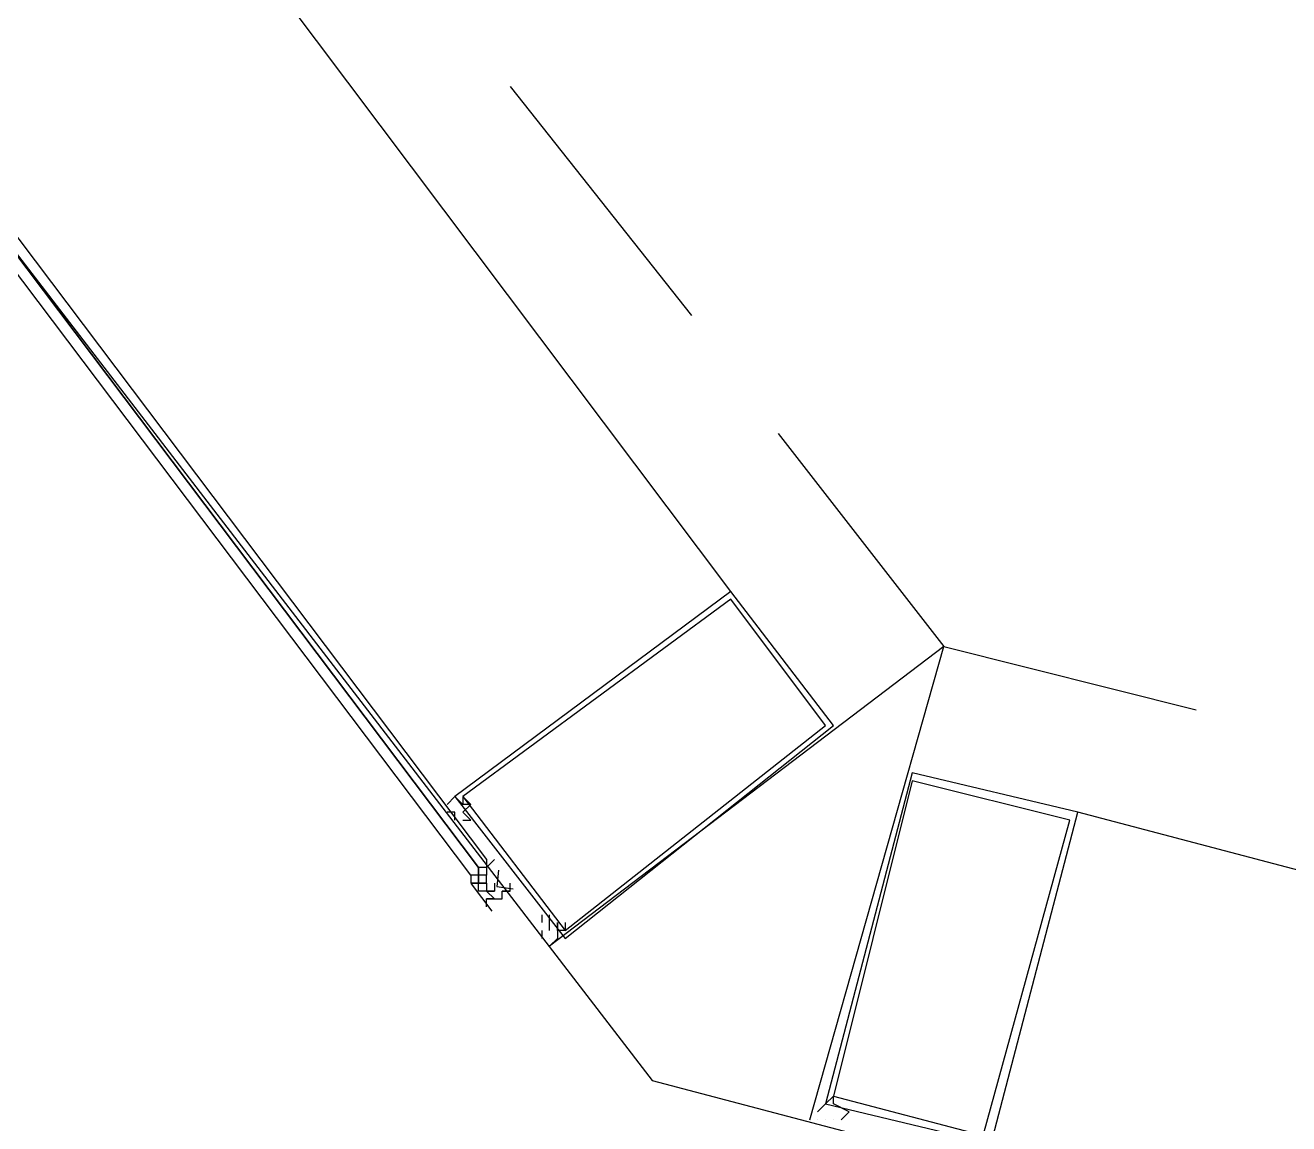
# Model space of a CAD drawing. Header units: feet. Extents: x -84 to 198, y -22 to 181.
# Drawn here: x 26.98 to 29.117, y 21.544 to 23.402 of the extents above; entities that cross this region are included whole.
import ezdxf

# ---------------------------------------------------------------- set-up
doc = ezdxf.new("R2010")
doc.units = ezdxf.units.FT
doc.layers.add('A-LINEA', color=7, linetype='CONTINUOUS')

msp = doc.modelspace()

# ---------------------------------------------------------------- linework, layer by layer
at = {"layer": 'A-LINEA'}
for p, q in [((28.1733, 22.4444), (25.9467, 25.4044)), ((28.1733, 22.4444), (25.9467, 25.4044)), ((27.8, 23.2978), (28.1067, 22.9111)), ((27.8, 23.2978), (28.1067, 22.9111)), ((27.7067, 22.0578), (27.7067, 22.0578)), ((27.7067, 22.0578), (27.7067, 22.0578)), ((32.3467, 21.1244), (28.76, 22.0711)), ((32.3467, 21.1244), (28.76, 22.0711)), ((27.7733, 21.9911), (27.7733, 21.9911)), ((27.7733, 21.9911), (27.7733, 21.9911)), ((27.7467, 21.9778), (27.7467, 21.9644)), ((27.7467, 21.9778), (27.7467, 21.9778)), ((27.7467, 21.9778), (27.7467, 21.9778)), ((27.7467, 21.9778), (27.7467, 21.9778)), ((27.7467, 21.9778), (27.7467, 21.9778)), ((27.7467, 21.9644), (27.7467, 21.9778)), ((27.7467, 21.9778), (27.7467, 21.9778)), ((27.7467, 21.9778), (27.7467, 21.9778)), ((27.7467, 21.9778), (27.7467, 21.9644)), ((27.7467, 21.9778), (27.7467, 21.9778)), ((27.7467, 21.9778), (27.7467, 21.9778)), ((27.7467, 21.9778), (27.7467, 21.9778)), ((27.7467, 21.9778), (27.7467, 21.9778)), ((27.7467, 21.9644), (27.7467, 21.9778)), ((27.7467, 21.9778), (27.7467, 21.9778)), ((27.7467, 21.9778), (27.7467, 21.9778)), ((27.76, 21.9778), (27.76, 21.9644)), ((27.76, 21.9778), (27.76, 21.9778)), ((27.76, 21.9778), (27.76, 21.9778)), ((27.76, 21.9778), (27.76, 21.9778)), ((27.76, 21.9778), (27.76, 21.9778)), ((27.76, 21.9778), (27.76, 21.9778)), ((27.76, 21.9778), (27.76, 21.9778)), ((27.76, 21.9778), (27.76, 21.9778)), ((27.76, 21.9778), (27.76, 21.9778)), ((27.76, 21.9778), (27.76, 21.9778)), ((27.76, 21.9778), (27.76, 21.9778)), ((27.76, 21.9778), (27.76, 21.9778)), ((27.76, 21.9778), (27.76, 21.9778)), ((27.76, 21.9778), (27.76, 21.9778)), ((27.76, 21.9778), (27.76, 21.9778)), ((27.76, 21.9778), (27.76, 21.9778)), ((27.76, 21.9778), (27.76, 21.9778)), ((27.76, 21.9778), (27.76, 21.9778)), ((27.76, 21.9778), (27.76, 21.9644)), ((27.76, 21.9778), (27.76, 21.9778)), ((27.76, 21.9778), (27.76, 21.9778)), ((27.76, 21.9778), (27.76, 21.9778)), ((27.76, 21.9778), (27.76, 21.9778)), ((27.76, 21.9778), (27.76, 21.9778)), ((27.76, 21.9778), (27.76, 21.9778)), ((27.76, 21.9778), (27.76, 21.9778)), ((27.76, 21.9778), (27.76, 21.9778)), ((27.76, 21.9778), (27.76, 21.9778)), ((27.76, 21.9778), (27.76, 21.9778)), ((27.76, 21.9778), (27.76, 21.9778)), ((27.76, 21.9778), (27.76, 21.9778)), ((27.76, 21.9778), (27.76, 21.9778)), ((27.76, 21.9778), (27.76, 21.9778)), ((27.76, 21.9778), (27.76, 21.9778)), ((27.76, 21.9778), (27.76, 21.9778)), ((27.76, 21.9778), (27.76, 21.9778)), ((27.7333, 21.9644), (27.7333, 21.9644)), ((27.7333, 21.9644), (27.7333, 21.9511)), ((27.7333, 21.9644), (27.7333, 21.9644)), ((27.7333, 21.9644), (27.7333, 21.9511)), ((27.7333, 21.9511), (27.7333, 21.9511)), ((27.7333, 21.9511), (27.7333, 21.9511)), ((27.7333, 21.9511), (27.7333, 21.9511)), ((27.7333, 21.9511), (27.7333, 21.9511)), ((27.7333, 21.9511), (27.7333, 21.9511)), ((27.7333, 21.9511), (27.7333, 21.9511)), ((27.7333, 21.9511), (27.7333, 21.9511)), ((27.7467, 21.9511), (27.7333, 21.9511)), ((27.7333, 21.9511), (27.7333, 21.9511)), ((27.7467, 21.9511), (27.7333, 21.9511)), ((27.7333, 21.9511), (27.7333, 21.9511)), ((27.7333, 21.9511), (27.7333, 21.9511)), ((27.7333, 21.9511), (27.7333, 21.9511)), ((27.7333, 21.9511), (27.7333, 21.9511)), ((27.7333, 21.9511), (27.7333, 21.9511)), ((27.7333, 21.9511), (27.7333, 21.9511)), ((27.7333, 21.9511), (27.7333, 21.9511)), ((27.7467, 21.9511), (27.7333, 21.9511)), ((27.7333, 21.9511), (27.7333, 21.9511)), ((27.7467, 21.9511), (27.7333, 21.9511)), ((27.7694, 21.9037), (27.7345, 21.9501)), ((27.7694, 21.9037), (27.7345, 21.9501)), ((27.76, 21.9644), (27.7467, 21.9644)), ((27.7467, 21.9644), (27.7467, 21.9644)), ((27.7467, 21.9644), (27.7467, 21.9644)), ((27.7467, 21.9644), (27.7467, 21.9644)), ((27.7467, 21.9644), (27.7467, 21.9644)), ((27.7467, 21.9644), (27.7467, 21.9644)), ((27.7467, 21.9644), (27.7467, 21.9644)), ((27.7467, 21.9644), (27.7467, 21.9644)), ((27.7467, 21.9644), (27.7467, 21.9644)), ((27.7467, 21.9644), (27.7467, 21.9644)), ((27.7467, 21.9644), (27.7467, 21.9644)), ((27.7467, 21.9644), (27.7467, 21.9511)), ((27.7467, 21.9644), (27.7467, 21.9644)), ((27.7467, 21.9644), (27.7467, 21.9644)), ((27.7467, 21.9644), (27.7467, 21.9644)), ((27.7467, 21.9644), (27.7467, 21.9644)), ((27.7467, 21.9644), (27.7467, 21.9644)), ((27.7467, 21.9511), (27.7467, 21.9644)), ((27.7467, 21.9644), (27.7467, 21.9644)), ((27.7467, 21.9644), (27.7467, 21.9644)), ((27.7467, 21.9644), (27.7467, 21.9644)), ((27.7467, 21.9644), (27.7467, 21.9644)), ((27.7467, 21.9644), (27.7467, 21.9644)), ((27.7467, 21.9644), (27.7467, 21.9644)), ((27.7467, 21.9644), (27.7467, 21.9644)), ((27.7467, 21.9644), (27.7467, 21.9644)), ((27.7467, 21.9644), (27.7467, 21.9644)), ((27.7467, 21.9644), (27.7467, 21.9644)), ((27.76, 21.9644), (27.7467, 21.9644)), ((27.7467, 21.9644), (27.7467, 21.9644)), ((27.7467, 21.9644), (27.7467, 21.9644)), ((27.7467, 21.9644), (27.7467, 21.9644)), ((27.7467, 21.9644), (27.7467, 21.9644)), ((27.7467, 21.9644), (27.7467, 21.9644)), ((27.7467, 21.9644), (27.7467, 21.9644)), ((27.7467, 21.9644), (27.7467, 21.9644)), ((27.7467, 21.9644), (27.7467, 21.9644)), ((27.7467, 21.9644), (27.7467, 21.9644)), ((27.7467, 21.9644), (27.7467, 21.9644)), ((27.7467, 21.9644), (27.7467, 21.9511)), ((27.7467, 21.9644), (27.7467, 21.9644)), ((27.7467, 21.9644), (27.7467, 21.9644)), ((27.7467, 21.9644), (27.7467, 21.9644)), ((27.7467, 21.9644), (27.7467, 21.9644)), ((27.7467, 21.9644), (27.7467, 21.9644)), ((27.7467, 21.9511), (27.7467, 21.9644)), ((27.7467, 21.9644), (27.7467, 21.9644)), ((27.7467, 21.9644), (27.7467, 21.9644)), ((27.7467, 21.9644), (27.7467, 21.9644)), ((27.7467, 21.9644), (27.7467, 21.9644)), ((27.7467, 21.9644), (27.7467, 21.9644)), ((27.7467, 21.9644), (27.7467, 21.9644)), ((27.7467, 21.9644), (27.7467, 21.9644)), ((27.7467, 21.9644), (27.7467, 21.9644)), ((27.7467, 21.9644), (27.7467, 21.9644)), ((27.7467, 21.9644), (27.7467, 21.9644)), ((27.7467, 21.9511), (27.7467, 21.9511)), ((27.7467, 21.9511), (27.7467, 21.9511)), ((27.7467, 21.9511), (27.7467, 21.9511)), ((27.7467, 21.9511), (27.7467, 21.9511)), ((27.7467, 21.9511), (27.7467, 21.9511)), ((27.7467, 21.9511), (27.7467, 21.9511)), ((27.7467, 21.9511), (27.7467, 21.9511)), ((27.7467, 21.9511), (27.7467, 21.9511)), ((27.7467, 21.9511), (27.7467, 21.9511)), ((27.7467, 21.9511), (27.7467, 21.9511)), ((27.7467, 21.9511), (27.7467, 21.9511)), ((27.7467, 21.9511), (27.7467, 21.9511)), ((27.7467, 21.9511), (27.7467, 21.9511)), ((27.7467, 21.9511), (27.7467, 21.9511)), ((27.7467, 21.9511), (27.7467, 21.9511)), ((27.7467, 21.9511), (27.7467, 21.9511)), ((27.7467, 21.9511), (27.7467, 21.9511)), ((27.7467, 21.9378), (27.7467, 21.9511)), ((27.7467, 21.9511), (27.7467, 21.9511)), ((27.7467, 21.9511), (27.7467, 21.9511)), ((27.7467, 21.9511), (27.7467, 21.9511)), ((27.7467, 21.9511), (27.7467, 21.9511)), ((27.7467, 21.9511), (27.7467, 21.9511)), ((27.7467, 21.9511), (27.7467, 21.9511)), ((27.7467, 21.9511), (27.76, 21.9511)), ((27.7467, 21.9511), (27.7467, 21.9511)), ((27.7467, 21.9511), (27.7467, 21.9511)), ((27.7467, 21.9511), (27.7467, 21.9511)), ((27.7467, 21.9511), (27.7467, 21.9511)), ((27.76, 21.9511), (27.7467, 21.9511)), ((27.7467, 21.9511), (27.7467, 21.9511)), ((27.7467, 21.9511), (27.7467, 21.9511)), ((27.7467, 21.9511), (27.7467, 21.9511)), ((27.7467, 21.9511), (27.7467, 21.9511)), ((27.7467, 21.9511), (27.7467, 21.9511)), ((27.7467, 21.9511), (27.7467, 21.9511)), ((27.7467, 21.9511), (27.7467, 21.9511)), ((27.7467, 21.9511), (27.7467, 21.9511)), ((27.7467, 21.9511), (27.7467, 21.9511)), ((27.7467, 21.9511), (27.7467, 21.9511)), ((27.7467, 21.9511), (27.7467, 21.9511)), ((27.7467, 21.9511), (27.7467, 21.9511)), ((27.7467, 21.9511), (27.7467, 21.9511)), ((27.7467, 21.9511), (27.7467, 21.9511)), ((27.7467, 21.9511), (27.7467, 21.9511)), ((27.7467, 21.9511), (27.7467, 21.9511)), ((27.7467, 21.9511), (27.7467, 21.9511)), ((27.7467, 21.9378), (27.7467, 21.9511)), ((27.7467, 21.9511), (27.7467, 21.9511)), ((27.7467, 21.9511), (27.7467, 21.9511)), ((27.7467, 21.9511), (27.7467, 21.9511)), ((27.7467, 21.9511), (27.7467, 21.9511)), ((27.7467, 21.9511), (27.7467, 21.9511)), ((27.7467, 21.9511), (27.7467, 21.9511)), ((27.7467, 21.9511), (27.76, 21.9511)), ((27.7467, 21.9511), (27.7467, 21.9511)), ((27.7467, 21.9511), (27.7467, 21.9511)), ((27.7467, 21.9511), (27.7467, 21.9511)), ((27.7467, 21.9511), (27.7467, 21.9511)), ((27.76, 21.9511), (27.7467, 21.9511)), ((27.76, 21.9644), (27.76, 21.9644)), ((27.76, 21.9644), (27.76, 21.9644)), ((27.76, 21.9644), (27.76, 21.9644)), ((27.76, 21.9644), (27.76, 21.9644)), ((27.76, 21.9644), (27.76, 21.9644)), ((27.76, 21.9644), (27.76, 21.9644)), ((27.76, 21.9644), (27.76, 21.9644)), ((27.76, 21.9644), (27.76, 21.9644)), ((27.76, 21.9644), (27.76, 21.9644)), ((27.76, 21.9644), (27.76, 21.9644)), ((27.76, 21.9644), (27.76, 21.9644)), ((27.76, 21.9644), (27.76, 21.9644)), ((27.76, 21.9644), (27.76, 21.9644)), ((27.76, 21.9644), (27.76, 21.9644)), ((27.76, 21.9644), (27.76, 21.9644)), ((27.76, 21.9644), (27.76, 21.9644)), ((27.76, 21.9644), (27.76, 21.9644)), ((27.76, 21.9644), (27.76, 21.9644)), ((27.76, 21.9644), (27.76, 21.9644)), ((27.76, 21.9644), (27.76, 21.9644)), ((27.76, 21.9644), (27.76, 21.9644)), ((27.76, 21.9644), (27.76, 21.9644)), ((27.76, 21.9644), (27.76, 21.9644)), ((27.76, 21.9644), (27.76, 21.9644)), ((27.76, 21.9511), (27.76, 21.9644)), ((27.76, 21.9644), (27.76, 21.9644)), ((27.76, 21.9644), (27.76, 21.9644)), ((27.76, 21.9644), (27.76, 21.9644)), ((27.76, 21.9644), (27.76, 21.9644)), ((27.76, 21.9644), (27.76, 21.9644)), ((27.76, 21.9644), (27.76, 21.9644)), ((27.76, 21.9644), (27.76, 21.9644)), ((27.76, 21.9644), (27.76, 21.9644)), ((27.76, 21.9644), (27.76, 21.9644)), ((27.76, 21.9644), (27.76, 21.9644)), ((27.76, 21.9644), (27.76, 21.9644)), ((27.76, 21.9644), (27.76, 21.9644)), ((27.76, 21.9644), (27.76, 21.9644)), ((27.76, 21.9644), (27.76, 21.9644)), ((27.76, 21.9644), (27.76, 21.9644)), ((27.76, 21.9644), (27.76, 21.9644)), ((27.76, 21.9644), (27.76, 21.9644)), ((27.76, 21.9644), (27.76, 21.9644)), ((27.76, 21.9644), (27.76, 21.9644)), ((27.76, 21.9644), (27.76, 21.9644)), ((27.76, 21.9644), (27.76, 21.9644)), ((27.76, 21.9644), (27.76, 21.9644)), ((27.76, 21.9644), (27.76, 21.9644)), ((27.76, 21.9644), (27.76, 21.9644)), ((27.76, 21.9644), (27.76, 21.9644)), ((27.76, 21.9511), (27.76, 21.9644)), ((27.76, 21.9644), (27.76, 21.9644)), ((27.76, 21.9511), (27.76, 21.9511)), ((27.76, 21.9511), (27.76, 21.9511)), ((27.76, 21.9511), (27.76, 21.9511)), ((27.76, 21.9511), (27.76, 21.9511)), ((27.76, 21.9511), (27.76, 21.9511)), ((27.76, 21.9511), (27.76, 21.9511)), ((27.76, 21.9511), (27.76, 21.9511)), ((27.76, 21.9511), (27.76, 21.9511)), ((27.76, 21.9511), (27.76, 21.9511)), ((27.76, 21.9511), (27.76, 21.9511)), ((27.76, 21.9511), (27.76, 21.9511)), ((27.76, 21.9511), (27.76, 21.9511)), ((27.76, 21.9511), (27.76, 21.9511)), ((27.76, 21.9511), (27.76, 21.9378)), ((27.76, 21.9511), (27.76, 21.9378)), ((27.76, 21.9511), (27.76, 21.9511)), ((27.76, 21.9511), (27.76, 21.9511)), ((27.76, 21.9511), (27.76, 21.9511)), ((27.76, 21.9511), (27.76, 21.9511)), ((27.76, 21.9511), (27.76, 21.9511)), ((27.76, 21.9511), (27.76, 21.9511)), ((27.76, 21.9511), (27.76, 21.9511)), ((27.76, 21.9511), (27.76, 21.9378)), ((27.76, 21.9511), (27.76, 21.9511)), ((27.76, 21.9511), (27.76, 21.9511)), ((27.76, 21.9511), (27.76, 21.9511)), ((27.76, 21.9511), (27.76, 21.9511)), ((27.76, 21.9511), (27.76, 21.9511)), ((27.76, 21.9511), (27.76, 21.9511)), ((27.76, 21.9511), (27.76, 21.9511)), ((27.76, 21.9511), (27.76, 21.9511)), ((27.76, 21.9511), (27.76, 21.9511)), ((27.76, 21.9511), (27.76, 21.9511)), ((27.76, 21.9511), (27.76, 21.9511)), ((27.76, 21.9511), (27.76, 21.9511)), ((27.76, 21.9511), (27.76, 21.9511)), ((27.76, 21.9511), (27.76, 21.9511)), ((27.76, 21.9511), (27.76, 21.9511)), ((27.76, 21.9511), (27.76, 21.9511)), ((27.76, 21.9511), (27.76, 21.9511)), ((27.76, 21.9511), (27.76, 21.9511)), ((27.76, 21.9511), (27.76, 21.9511)), ((27.76, 21.9511), (27.76, 21.9511)), ((27.76, 21.9511), (27.76, 21.9511)), ((27.76, 21.9511), (27.76, 21.9378)), ((27.76, 21.9511), (27.76, 21.9378)), ((27.76, 21.9511), (27.76, 21.9511)), ((27.76, 21.9511), (27.76, 21.9511)), ((27.76, 21.9511), (27.76, 21.9511)), ((27.76, 21.9511), (27.76, 21.9511)), ((27.76, 21.9511), (27.76, 21.9511)), ((27.76, 21.9511), (27.76, 21.9511)), ((27.76, 21.9511), (27.76, 21.9511)), ((27.76, 21.9511), (27.76, 21.9378)), ((27.76, 21.9511), (27.76, 21.9511)), ((27.76, 21.9511), (27.76, 21.9511)), ((27.76, 21.9511), (27.76, 21.9511)), ((27.76, 21.9511), (27.76, 21.9511)), ((27.76, 21.9511), (27.76, 21.9511)), ((27.76, 21.9511), (27.76, 21.9511)), ((27.76, 21.9511), (27.76, 21.9511)), ((27.76, 21.9511), (27.76, 21.9511)), ((27.7733, 21.9511), (27.7733, 21.9511)), ((27.7733, 21.9511), (27.7733, 21.9511)), ((27.7733, 21.9511), (27.7733, 21.9511)), ((27.7733, 21.9511), (27.7733, 21.9511)), ((27.7733, 21.9511), (27.7733, 21.9511)), ((27.7733, 21.9511), (27.7733, 21.9511)), ((27.7733, 21.9511), (27.7733, 21.9378)), ((27.7733, 21.9511), (27.7733, 21.9378)), ((27.7733, 21.9511), (27.7733, 21.9511)), ((27.7733, 21.9511), (27.7733, 21.9378)), ((27.7733, 21.9511), (27.7733, 21.9378)), ((27.7733, 21.9511), (27.7733, 21.9511)), ((27.7733, 21.9511), (27.7733, 21.9511)), ((27.7733, 21.9511), (27.7733, 21.9511)), ((27.7733, 21.9511), (27.7733, 21.9511)), ((27.7733, 21.9511), (27.7733, 21.9511)), ((27.7733, 21.9511), (27.7733, 21.9511)), ((27.7733, 21.9511), (27.7733, 21.9378)), ((27.7733, 21.9511), (27.7733, 21.9378)), ((27.7733, 21.9511), (27.7733, 21.9511)), ((27.7733, 21.9511), (27.7733, 21.9378)), ((27.7733, 21.9511), (27.7733, 21.9378)), ((27.8, 21.9511), (27.8, 21.9511)), ((27.8, 21.9511), (27.8, 21.9511)), ((27.8, 21.9511), (27.8, 21.9511)), ((27.8, 21.9511), (27.8, 21.9511)), ((27.7467, 21.9378), (27.7467, 21.9378)), ((27.7467, 21.9378), (27.7467, 21.9378)), ((27.7467, 21.9378), (27.7467, 21.9378)), ((27.7467, 21.9378), (27.7467, 21.9378)), ((27.7467, 21.9378), (27.7467, 21.9378)), ((27.7467, 21.9378), (27.7467, 21.9378)), ((27.7467, 21.9378), (27.7467, 21.9378)), ((27.76, 21.9378), (27.7467, 21.9378)), ((27.7467, 21.9378), (27.7467, 21.9378)), ((27.7467, 21.9378), (27.7467, 21.9378)), ((27.7467, 21.9378), (27.7467, 21.9378)), ((27.7467, 21.9378), (27.7467, 21.9378)), ((27.7467, 21.9378), (27.7467, 21.9378)), ((27.7467, 21.9378), (27.7467, 21.9378)), ((27.7467, 21.9378), (27.7467, 21.9378)), ((27.7467, 21.9378), (27.7467, 21.9378)), ((27.7467, 21.9378), (27.7467, 21.9378)), ((27.76, 21.9378), (27.7467, 21.9378)), ((27.7467, 21.9378), (27.7467, 21.9378)), ((27.7467, 21.9378), (27.7467, 21.9378)), ((27.76, 21.9378), (27.76, 21.9378)), ((27.76, 21.9378), (27.76, 21.9378)), ((27.76, 21.9378), (27.7733, 21.9378)), ((27.76, 21.9378), (27.76, 21.9378)), ((27.76, 21.9378), (27.76, 21.9378)), ((27.76, 21.9378), (27.76, 21.9378)), ((27.76, 21.9378), (27.76, 21.9378)), ((27.76, 21.9378), (27.76, 21.9378)), ((27.76, 21.9378), (27.76, 21.9378)), ((27.76, 21.9378), (27.76, 21.9378)), ((27.76, 21.9378), (27.76, 21.9378)), ((27.76, 21.9378), (27.76, 21.9378)), ((27.76, 21.9378), (27.76, 21.9378)), ((27.76, 21.9378), (27.76, 21.9378)), ((27.76, 21.9378), (27.76, 21.9378)), ((27.76, 21.9378), (27.76, 21.9378)), ((27.76, 21.9378), (27.76, 21.9378)), ((27.76, 21.9378), (27.76, 21.9378)), ((27.76, 21.9378), (27.76, 21.9378)), ((27.76, 21.9378), (27.76, 21.9378)), ((27.76, 21.9378), (27.7733, 21.9378)), ((27.76, 21.9378), (27.7733, 21.9378)), ((27.76, 21.9378), (27.7733, 21.9378)), ((27.76, 21.9378), (27.76, 21.9378)), ((27.7733, 21.9244), (27.76, 21.9378)), ((27.7733, 21.9244), (27.76, 21.9378)), ((27.76, 21.9378), (27.76, 21.9378)), ((27.76, 21.9378), (27.76, 21.9378)), ((27.76, 21.9378), (27.7733, 21.9378)), ((27.76, 21.9378), (27.76, 21.9378)), ((27.76, 21.9378), (27.76, 21.9378)), ((27.76, 21.9378), (27.76, 21.9378)), ((27.76, 21.9378), (27.76, 21.9378)), ((27.76, 21.9378), (27.76, 21.9378)), ((27.76, 21.9378), (27.76, 21.9378)), ((27.76, 21.9378), (27.76, 21.9378)), ((27.76, 21.9378), (27.76, 21.9378)), ((27.76, 21.9378), (27.76, 21.9378)), ((27.76, 21.9378), (27.76, 21.9378)), ((27.76, 21.9378), (27.76, 21.9378)), ((27.76, 21.9378), (27.76, 21.9378)), ((27.76, 21.9378), (27.76, 21.9378)), ((27.76, 21.9378), (27.76, 21.9378)), ((27.76, 21.9378), (27.76, 21.9378)), ((27.76, 21.9378), (27.76, 21.9378)), ((27.76, 21.9378), (27.76, 21.9378)), ((27.76, 21.9378), (27.7733, 21.9378)), ((27.76, 21.9378), (27.7733, 21.9378)), ((27.76, 21.9378), (27.7733, 21.9378)), ((27.76, 21.9378), (27.76, 21.9378)), ((27.7733, 21.9244), (27.76, 21.9378)), ((27.7733, 21.9244), (27.76, 21.9378)), ((27.7733, 21.9244), (27.76, 21.9244)), ((27.76, 21.9244), (27.76, 21.9244)), ((27.76, 21.9244), (27.76, 21.9244)), ((27.76, 21.9244), (27.76, 21.9244)), ((27.76, 21.9244), (27.76, 21.9244)), ((27.76, 21.9244), (27.76, 21.9244)), ((27.76, 21.9244), (27.76, 21.9244)), ((27.76, 21.9244), (27.76, 21.9244)), ((27.76, 21.9244), (27.76, 21.9244)), ((27.76, 21.9244), (27.76, 21.9244)), ((27.76, 21.9244), (27.76, 21.9244)), ((27.76, 21.9244), (27.76, 21.9244)), ((27.76, 21.9244), (27.76, 21.9244)), ((27.76, 21.9244), (27.76, 21.9244)), ((27.76, 21.9244), (27.76, 21.9244)), ((27.76, 21.9244), (27.76, 21.9244)), ((27.76, 21.9244), (27.76, 21.9244)), ((27.76, 21.9111), (27.76, 21.9244)), ((27.7733, 21.9244), (27.76, 21.9244)), ((27.76, 21.9244), (27.76, 21.9244)), ((27.76, 21.9244), (27.76, 21.9244)), ((27.76, 21.9244), (27.76, 21.9244)), ((27.76, 21.9244), (27.76, 21.9244)), ((27.76, 21.9244), (27.76, 21.9244)), ((27.76, 21.9244), (27.76, 21.9244)), ((27.76, 21.9244), (27.76, 21.9244)), ((27.76, 21.9244), (27.76, 21.9244)), ((27.76, 21.9244), (27.76, 21.9244)), ((27.76, 21.9244), (27.76, 21.9244)), ((27.76, 21.9244), (27.76, 21.9244)), ((27.76, 21.9244), (27.76, 21.9244)), ((27.76, 21.9244), (27.76, 21.9244)), ((27.76, 21.9244), (27.76, 21.9244)), ((27.76, 21.9244), (27.76, 21.9244)), ((27.76, 21.9244), (27.76, 21.9244)), ((27.76, 21.9111), (27.76, 21.9244)), ((27.7733, 21.9378), (27.7733, 21.9378)), ((27.7733, 21.9378), (27.7733, 21.9378)), ((27.7733, 21.9378), (27.7733, 21.9378)), ((27.7733, 21.9378), (27.7733, 21.9378)), ((27.7733, 21.9378), (27.7733, 21.9378)), ((27.7733, 21.9378), (27.7733, 21.9378)), ((27.7733, 21.9378), (27.7733, 21.9378)), ((27.7733, 21.9378), (27.7733, 21.9378)), ((27.7733, 21.9378), (27.7733, 21.9378)), ((27.7733, 21.9378), (27.7733, 21.9378)), ((27.7733, 21.9378), (27.7733, 21.9378)), ((27.7733, 21.9378), (27.7733, 21.9378)), ((27.7733, 21.9378), (27.7733, 21.9378)), ((27.7733, 21.9378), (27.7733, 21.9378)), ((27.7733, 21.9378), (27.7733, 21.9378)), ((27.7733, 21.9378), (27.7733, 21.9378)), ((27.7733, 21.9378), (27.7733, 21.9378)), ((27.7733, 21.9378), (27.7733, 21.9378)), ((27.7733, 21.9378), (27.7733, 21.9378)), ((27.7733, 21.9378), (27.7733, 21.9378)), ((27.7733, 21.9378), (27.7733, 21.9378)), ((27.7733, 21.9378), (27.7733, 21.9378)), ((27.7733, 21.9378), (27.7733, 21.9378)), ((27.7733, 21.9378), (27.7733, 21.9378)), ((27.7733, 21.9378), (27.7733, 21.9378)), ((27.7733, 21.9378), (27.7733, 21.9378)), ((27.7733, 21.9378), (27.7733, 21.9378)), ((27.7733, 21.9378), (27.7733, 21.9378)), ((27.7733, 21.9378), (27.7733, 21.9378)), ((27.7733, 21.9378), (27.7733, 21.9378)), ((27.7733, 21.9378), (27.7733, 21.9378)), ((27.7733, 21.9378), (27.7733, 21.9378)), ((27.7733, 21.9378), (27.7733, 21.9378)), ((27.7733, 21.9378), (27.7733, 21.9378)), ((27.7733, 21.9378), (27.7733, 21.9378)), ((27.7733, 21.9378), (27.7733, 21.9378)), ((27.7733, 21.9378), (27.7733, 21.9378)), ((27.7733, 21.9378), (27.7733, 21.9378)), ((27.7733, 21.9378), (27.7733, 21.9378)), ((27.7733, 21.9378), (27.7733, 21.9378)), ((27.7733, 21.9378), (27.7733, 21.9378)), ((27.7733, 21.9378), (27.7733, 21.9378)), ((27.7733, 21.9378), (27.7733, 21.9378)), ((27.7733, 21.9378), (27.7733, 21.9378)), ((27.7733, 21.9244), (27.7733, 21.9244)), ((27.7733, 21.9244), (27.7733, 21.9244)), ((27.7733, 21.9244), (27.7733, 21.9244)), ((27.7733, 21.9244), (27.7733, 21.9244)), ((27.7733, 21.9244), (27.7733, 21.9244)), ((27.7733, 21.9244), (27.7733, 21.9244)), ((27.7733, 21.9244), (27.7733, 21.9244)), ((27.7733, 21.9244), (27.7733, 21.9244)), ((27.7733, 21.9244), (27.7733, 21.9244)), ((27.7733, 21.9244), (27.7733, 21.9244)), ((27.7733, 21.9244), (27.7733, 21.9244)), ((27.7733, 21.9244), (27.7733, 21.9244)), ((27.7733, 21.9244), (27.7733, 21.9244)), ((27.7733, 21.9244), (27.7733, 21.9244)), ((27.7733, 21.9244), (27.7733, 21.9244)), ((27.7733, 21.9244), (27.7733, 21.9244)), ((27.7733, 21.9244), (27.7733, 21.9244)), ((27.7733, 21.9244), (27.7733, 21.9244)), ((27.7733, 21.9244), (27.7733, 21.9244)), ((27.7733, 21.9244), (27.7733, 21.9244)), ((27.7733, 21.9244), (27.7733, 21.9244)), ((27.7733, 21.9244), (27.7733, 21.9244)), ((27.7733, 21.9244), (27.7733, 21.9244)), ((27.7733, 21.9244), (27.7733, 21.9244)), ((27.7733, 21.9244), (27.7733, 21.9244)), ((27.7733, 21.9244), (27.7733, 21.9244)), ((27.7733, 21.9244), (27.7733, 21.9244)), ((27.7733, 21.9244), (27.7733, 21.9244)), ((27.7733, 21.9244), (27.7733, 21.9244)), ((27.7733, 21.9244), (27.7733, 21.9244)), ((27.7867, 21.9378), (27.7867, 21.9378)), ((27.7867, 21.9378), (27.7867, 21.9378)), ((27.7867, 21.9378), (27.7867, 21.9378)), ((27.7867, 21.9378), (27.7867, 21.9378)), ((27.7867, 21.9378), (27.8, 21.9378)), ((27.7867, 21.9378), (27.7867, 21.9378)), ((27.7867, 21.9378), (27.7867, 21.9378)), ((27.7867, 21.9378), (27.7867, 21.9378)), ((27.7867, 21.9378), (27.7867, 21.9378)), ((27.7867, 21.9378), (27.7867, 21.9378)), ((27.7867, 21.9378), (27.7867, 21.9378)), ((27.7867, 21.9378), (27.7867, 21.9378)), ((27.7867, 21.9378), (27.7867, 21.9378)), ((27.7867, 21.9378), (27.7867, 21.9378)), ((27.7867, 21.9378), (27.7867, 21.9378)), ((27.8, 21.9378), (27.7867, 21.9378)), ((27.7867, 21.9378), (27.7867, 21.9378)), ((27.7867, 21.9378), (27.7867, 21.9378)), ((27.7867, 21.9378), (27.7867, 21.9378)), ((27.7867, 21.9378), (27.7867, 21.9378)), ((27.7867, 21.9378), (27.7867, 21.9378)), ((27.7867, 21.9378), (27.8, 21.9378)), ((27.7867, 21.9378), (27.7867, 21.9378)), ((27.7867, 21.9378), (27.7867, 21.9378)), ((27.7867, 21.9378), (27.7867, 21.9378)), ((27.7867, 21.9378), (27.7867, 21.9378)), ((27.7867, 21.9378), (27.7867, 21.9378)), ((27.7867, 21.9378), (27.7867, 21.9378)), ((27.7867, 21.9378), (27.7867, 21.9378)), ((27.7867, 21.9378), (27.7867, 21.9378)), ((27.7867, 21.9378), (27.7867, 21.9378)), ((27.7867, 21.9378), (27.7867, 21.9378)), ((27.8, 21.9378), (27.7867, 21.9378)), ((27.7867, 21.9378), (27.7867, 21.9378)), ((27.7867, 21.9244), (27.7867, 21.9244)), ((27.7867, 21.9244), (27.7867, 21.9244)), ((27.7867, 21.9244), (27.7867, 21.9244)), ((27.7867, 21.9244), (27.7867, 21.9244)), ((27.8533, 21.8978), (27.8533, 21.8844)), ((27.8533, 21.8978), (27.8533, 21.8844)), ((27.8667, 21.8578), (27.8667, 21.8578)), ((27.8667, 21.8578), (27.8667, 21.8578)), ((28.32, 21.5511), (28.32, 21.5511)), ((28.32, 21.5511), (28.32, 21.5511)), ((28.3467, 21.5511), (28.3467, 21.5511)), ((28.3467, 21.5511), (28.3467, 21.5511)), ((28.3467, 21.5511), (28.3467, 21.5511)), ((28.3467, 21.5511), (28.3467, 21.5511))]:
    msp.add_line(p, q, dxfattribs=at)
for points in [[(27.7467, 21.9778), (25.3733, 25.1244), (25.3867, 25.1378), (27.76, 21.9911), (27.76, 21.9778), (27.7467, 21.9778)], [(27.7467, 21.9778), (25.3733, 25.1244), (25.3867, 25.1378), (27.76, 21.9911), (27.76, 21.9778), (27.7467, 21.9778)], [(27.7333, 21.9644), (25.36, 25.1111), (25.3733, 25.1244), (27.7467, 21.9778), (27.7467, 21.9644), (27.7333, 21.9644)], [(27.7333, 21.9644), (25.36, 25.1111), (25.3733, 25.1244), (27.7467, 21.9778), (27.7467, 21.9644), (27.7333, 21.9644)], [(26.7067, 23.3511), (28.04, 21.6178), (31.0267, 20.8311), (34.0133, 20.0978), (37.0133, 19.4044), (40.0267, 18.7778), (43.0533, 18.2044), (46.0933, 17.6844), (49.1467, 17.2178), (52.2, 16.8044), (55.2533, 16.4444), (58.32, 16.1511), (60.4, 16.0178), (62.48, 15.9511), (64.5467, 15.9244), (66.6267, 15.9511), (68.7067, 16.0178), (70.7867, 16.1511), (72.8533, 16.3244), (74.92, 16.5511), (76.9867, 16.8178), (79.04, 17.1511), (81.08, 17.5244), (83.12, 17.9378)], [(26.7067, 23.3511), (28.04, 21.6178), (31.0267, 20.8311), (34.0133, 20.0978), (37.0133, 19.4044), (40.0267, 18.7778), (43.0533, 18.2044), (46.0933, 17.6844), (49.1467, 17.2178), (52.2, 16.8044), (55.2533, 16.4444), (58.32, 16.1511), (60.4, 16.0178), (62.48, 15.9511), (64.5467, 15.9244), (66.6267, 15.9511), (68.7067, 16.0178), (70.7867, 16.1511), (72.8533, 16.3244), (74.92, 16.5511), (76.9867, 16.8178), (79.04, 17.1511), (81.08, 17.5244), (83.12, 17.9378)], [(28.2533, 22.7111), (28.5333, 22.3511), (28.96, 22.2444)], [(28.2533, 22.7111), (28.5333, 22.3511), (28.96, 22.2444)], [(28.3467, 22.2178), (28.1733, 22.4444), (27.7067, 22.0978), (27.8933, 21.8578), (28.3467, 22.2178)], [(28.3467, 22.2178), (28.1733, 22.4444), (27.7067, 22.0978), (27.8933, 21.8578), (28.3467, 22.2178)], [(28.3333, 22.2178), (28.1733, 22.4311), (27.72, 22.0978), (27.8933, 21.8711), (28.3333, 22.2178)], [(28.3333, 22.2178), (28.1733, 22.4311), (27.72, 22.0978), (27.8933, 21.8711), (28.3333, 22.2178)], [(28.3067, 21.5511), (28.5333, 22.3511), (27.8667, 21.8444)], [(28.3067, 21.5511), (28.5333, 22.3511), (27.8667, 21.8444)], [(28.76, 22.0711), (28.48, 22.1378), (28.3333, 21.5778), (28.6133, 21.5111), (28.76, 22.0711)], [(28.76, 22.0711), (28.48, 22.1378), (28.3333, 21.5778), (28.6133, 21.5111), (28.76, 22.0711)], [(28.7467, 22.0578), (28.48, 22.1244), (28.3467, 21.5911), (28.6, 21.5244), (28.7467, 22.0578)], [(28.7467, 22.0578), (28.48, 22.1244), (28.3467, 21.5911), (28.6, 21.5244), (28.7467, 22.0578)], [(27.72, 22.0578), (27.72, 22.0578), (27.72, 22.0578), (27.7333, 22.0578), (27.7333, 22.0578), (27.72, 22.0711), (27.72, 22.0711), (27.7333, 22.0844), (27.7333, 22.0844), (27.7333, 22.0844), (27.7333, 22.0844), (27.7333, 22.0844), (27.72, 22.0978), (27.72, 22.0844), (27.72, 22.0844), (27.72, 22.0844), (27.72, 22.0844), (27.7067, 22.0978), (27.7067, 22.0978), (27.6933, 22.0844), (27.6933, 22.0844)], [(27.72, 22.0578), (27.72, 22.0578), (27.72, 22.0578), (27.7333, 22.0578), (27.7333, 22.0578), (27.72, 22.0711), (27.72, 22.0711), (27.7333, 22.0844), (27.7333, 22.0844), (27.7333, 22.0844), (27.7333, 22.0844), (27.7333, 22.0844), (27.72, 22.0978), (27.72, 22.0844), (27.72, 22.0844), (27.72, 22.0844), (27.72, 22.0844), (27.7067, 22.0978), (27.7067, 22.0978), (27.6933, 22.0844), (27.6933, 22.0844)], [(27.7333, 22.0844), (27.72, 22.0844), (27.72, 22.0844), (27.72, 22.0844), (27.72, 22.0844)], [(27.7333, 22.0844), (27.72, 22.0844), (27.72, 22.0844), (27.72, 22.0844), (27.72, 22.0844)], [(27.7067, 22.0578), (27.7067, 22.0711), (27.7067, 22.0711), (27.6933, 22.0711), (27.6933, 22.0711)], [(27.7067, 22.0578), (27.7067, 22.0711), (27.7067, 22.0711), (27.6933, 22.0711), (27.6933, 22.0711)], [(27.7733, 21.9911), (27.76, 21.9778), (27.7467, 21.9778), (27.7467, 21.9644), (27.7333, 21.9644)], [(27.7733, 21.9911), (27.76, 21.9778), (27.7467, 21.9778), (27.7467, 21.9644), (27.7333, 21.9644)], [(27.7804, 21.973), (27.7777, 21.9453), (27.8053, 21.9418)], [(27.7804, 21.973), (27.7777, 21.9453), (27.8053, 21.9418)], [(27.7467, 21.9644), (27.7467, 21.9644), (27.7333, 21.9644)], [(27.7467, 21.9644), (27.7467, 21.9644), (27.7333, 21.9644)], [(27.7333, 21.9644), (27.7333, 21.9511), (27.7467, 21.9511)], [(27.7467, 21.9644), (27.7467, 21.9644), (27.7333, 21.9644)], [(27.7467, 21.9644), (27.7467, 21.9644), (27.7333, 21.9644)], [(27.7333, 21.9644), (27.7333, 21.9511), (27.7467, 21.9511)], [(27.7467, 21.9644), (27.7467, 21.9511), (27.7467, 21.9644)], [(27.7467, 21.9644), (27.7467, 21.9511), (27.7467, 21.9644)], [(27.7467, 21.9644), (27.7467, 21.9511), (27.7467, 21.9644)], [(27.7467, 21.9644), (27.7467, 21.9511), (27.7467, 21.9644)], [(27.76, 21.9511), (27.76, 21.9378), (27.7733, 21.9378)], [(27.76, 21.9244), (27.7733, 21.9244), (27.7867, 21.9244), (27.7867, 21.9378), (27.8, 21.9378), (27.8, 21.9511)], [(27.76, 21.9511), (27.76, 21.9378), (27.7733, 21.9378)], [(27.76, 21.9244), (27.7733, 21.9244), (27.7867, 21.9244), (27.7867, 21.9378), (27.8, 21.9378), (27.8, 21.9511)], [(27.76, 21.9378), (27.7733, 21.9378), (27.76, 21.9378)], [(27.76, 21.9378), (27.7733, 21.9378), (27.76, 21.9378)], [(27.7733, 21.9244), (27.7733, 21.9244), (27.7867, 21.9244)], [(27.7733, 21.9244), (27.7733, 21.9244), (27.7867, 21.9244)], [(27.8667, 21.8711), (27.8667, 21.8978), (27.8667, 21.8978)], [(27.8667, 21.8711), (27.8667, 21.8978), (27.8667, 21.8978)], [(27.8933, 21.8844), (27.8933, 21.8711), (27.88, 21.8711), (27.88, 21.8711), (27.88, 21.8711), (27.88, 21.8711), (27.88, 21.8578), (27.88, 21.8578), (27.8667, 21.8444), (27.8667, 21.8444), (27.8667, 21.8444)], [(27.8933, 21.8844), (27.8933, 21.8711), (27.88, 21.8711), (27.88, 21.8711), (27.88, 21.8711), (27.88, 21.8711), (27.88, 21.8578), (27.88, 21.8578), (27.8667, 21.8444), (27.8667, 21.8444), (27.8667, 21.8444)], [(27.88, 21.8711), (27.88, 21.8844), (27.88, 21.8844), (27.88, 21.8844), (27.88, 21.8844), (27.88, 21.8844), (27.88, 21.8844)], [(27.88, 21.8844), (27.88, 21.8711), (27.88, 21.8711), (27.88, 21.8711), (27.88, 21.8711)], [(27.88, 21.8711), (27.88, 21.8844), (27.88, 21.8844), (27.88, 21.8844), (27.88, 21.8844), (27.88, 21.8844), (27.88, 21.8844)], [(27.88, 21.8844), (27.88, 21.8711), (27.88, 21.8711), (27.88, 21.8711), (27.88, 21.8711)], [(27.8533, 21.8711), (27.8533, 21.8578), (27.8533, 21.8578)], [(27.8533, 21.8711), (27.8533, 21.8711), (27.8533, 21.8711), (27.8533, 21.8711)], [(27.8533, 21.8711), (27.8533, 21.8578), (27.8533, 21.8578)], [(27.8533, 21.8711), (27.8533, 21.8711), (27.8533, 21.8711), (27.8533, 21.8711)], [(28.3467, 21.5911), (28.3333, 21.5778), (28.3333, 21.5778), (28.3333, 21.5778), (28.3333, 21.5778), (28.3333, 21.5778), (28.3333, 21.5778), (28.3333, 21.5778), (28.32, 21.5644), (28.32, 21.5644)], [(28.3467, 21.5911), (28.3333, 21.5778), (28.3333, 21.5778), (28.3333, 21.5778), (28.3333, 21.5778), (28.3333, 21.5778), (28.3333, 21.5778), (28.3333, 21.5778), (28.32, 21.5644), (28.32, 21.5644)], [(28.36, 21.5511), (28.36, 21.5511), (28.36, 21.5511), (28.3733, 21.5644), (28.3733, 21.5644), (28.3467, 21.5778), (28.3467, 21.5778), (28.3467, 21.5778), (28.3467, 21.5778), (28.3467, 21.5778), (28.3467, 21.5778), (28.3467, 21.5911)], [(28.36, 21.5511), (28.36, 21.5511), (28.36, 21.5511), (28.3733, 21.5644), (28.3733, 21.5644), (28.3467, 21.5778), (28.3467, 21.5778), (28.3467, 21.5778), (28.3467, 21.5778), (28.3467, 21.5778), (28.3467, 21.5778), (28.3467, 21.5911)], [(28.3333, 21.5511), (28.3333, 21.5511), (28.3333, 21.5511)], [(28.3333, 21.5511), (28.3333, 21.5511), (28.3333, 21.5511)]]:
    msp.add_lwpolyline(points, dxfattribs=at)
msp.add_lwpolyline([(28.3467, 21.5778), (28.3467, 21.5778), (28.3467, 21.5778), (28.3467, 21.5778)], close=True, dxfattribs=at)
msp.add_lwpolyline([(28.3467, 21.5778), (28.3467, 21.5778), (28.3467, 21.5778), (28.3467, 21.5778)], close=True, dxfattribs=at)

doc.saveas('drawing.dxf')
